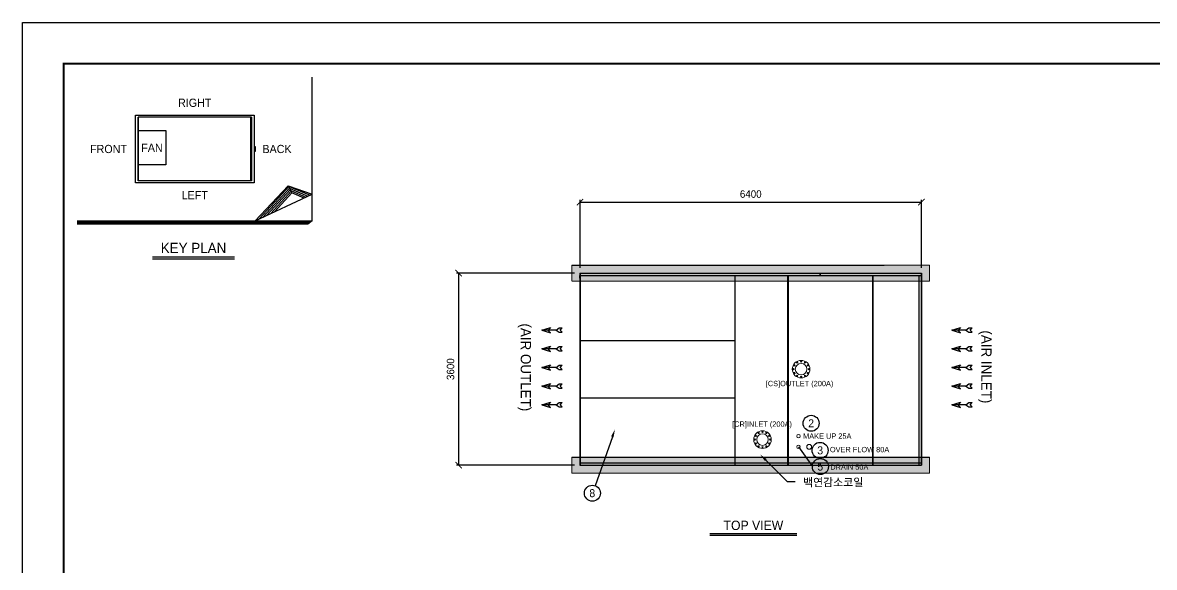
# Model space of a CAD drawing. Header units: millimetres. Extents: x 7627 to 39890, y 4589 to 27403.
# Drawn here: x 7627 to 28837, y 17190 to 27403 of the extents above; entities that cross this region are included whole.
import ezdxf
from ezdxf import colors
from ezdxf.entities.mleader import LeaderData, LeaderLine
from ezdxf.enums import TextEntityAlignment as Align
from ezdxf.math import Vec2, Vec3

# ---------------------------------------------------------------- set-up
doc = ezdxf.new("R2010")
doc.units = ezdxf.units.MM
for name, color, linetype in [('1.냉각탑', 8, 'Continuous'), ('냉각탑', 4, 'Continuous'), ('냉각탑_box', 1, 'Continuous'), ('냉각탑_dim', 1, 'Continuous'), ('냉각탑_form', 1, 'Continuous'), ('냉각탑_text', 3, 'Continuous')]:
    doc.layers.add(name, color=color, linetype=linetype)
doc.styles.add('HY울릉도L', font='')
doc.styles.get("Standard").update_dxf_attribs({"font": 'arial.ttf'})
doc.styles.add('돋움', font='Dotum.ttf')
doc.styles.get('HY울릉도L').set_extended_font_data('HY울릉도L')
doc.dimstyles.new('성지DIM', dxfattribs={"dimtxt": 3.5, "dimasz": 3, "dimexe": 1, "dimexo": 2.5, "dimgap": 2, "dimtad": 1, "dimdec": 0, "dimzin": 3, "dimdsep": 46, "dimtxsty": 'HY울릉도L', "dimblk": 'ARCHTICK', "dimcen": -2, "dimclrd": 256, "dimclre": 256, "dimclrt": 7, "dimadec": 0, "dimazin": 0, "dimtfac": 1, "dimtdec": 0, "dimtofl": 0, "dimtmove": 0, "dimatfit": 3, "dimfxl": 1, "dimtolj": 1, "dimtzin": 0, "dimlwe": -1, "dimarcsym": 0})

# ---------------------------------------------------------------- blocks, each defined once
blk = doc.blocks.new('냉각탑form')
at = {"layer": 'Defpoints'}
blk.add_lwpolyline([(0, 297.07), (420.1, 297.07), (420.1, 0), (0, 0)], close=True, dxfattribs=at)
at = {"layer": '냉각탑_form', "const_width": 0.5}
blk.add_lwpolyline([(10, 287.07), (10, 10), (410.1, 10), (410.1, 287.07)], close=True, dxfattribs=at)
blk = doc.blocks.new('화살표 IN OUT')
at = {"layer": '냉각탑_dim'}
for p, q in [((-323, 43), (-384, 43)), ((-343, 0), (-384, 43)), ((-384, -43), (-343, 0)), ((-266, 0), (-323, 43)), ((-266, 0), (-323, -43)), ((-266, 0), (0, 0)), ((-163, 50), (-122, 0)), ((0, 0), (-163, 50)), ((-163, -50), (-122, 0)), ((0, 0), (-163, -50)), ((-323, -43), (-384, -43))]:
    blk.add_line(p, q, dxfattribs=at)
blk = doc.blocks.new('_ArchTick')
at = {"color": 0, "linetype": 'ByBlock', "const_width": 0.15}
blk.add_lwpolyline([(-0.5, -0.5), (0.5, 0.5)], dxfattribs=at)
blk = doc.blocks.new('*D133')
at = {"layer": 'Defpoints', "color": 0, "transparency": 16777216}
for p in [(24473, 24038), (18073, 22706), (24473, 22706)]:
    blk.add_point(p, dxfattribs=at)
at = {"layer": '냉각탑_dim', "transparency": 16777216}
for p, q in [((18073, 22806), (18073, 24078)), ((24473, 22806), (24473, 24078))]:
    blk.add_line(p, q, dxfattribs=at)
at = {"layer": '냉각탑_dim', "lineweight": -2, "transparency": 16777216}
blk.add_line((18073, 24038), (24473, 24038), dxfattribs=at)
at = {"layer": '냉각탑_dim', "lineweight": -2, "transparency": 16777216, "xscale": 120, "yscale": 120, "zscale": 120, "rotation": 180}
blk.add_blockref('_ArchTick', (18073, 24038), dxfattribs=at)
at = {"layer": '냉각탑_dim', "lineweight": -2, "transparency": 16777216, "xscale": 120, "yscale": 120, "zscale": 120}
blk.add_blockref('_ArchTick', (24473, 24038), dxfattribs=at)
at = {"layer": '냉각탑_dim', "color": 7, "transparency": 16777216, "insert": (21273, 24188), "char_height": 140, "attachment_point": 5, "style": 'HY울릉도L'}
blk.add_mtext('\\A1;6400', dxfattribs=at)
blk = doc.blocks.new('*D130')
at = {"layer": 'Defpoints', "color": 0, "transparency": 16777216}
for p in [(18071, 22706), (15797, 19106), (18071, 19106)]:
    blk.add_point(p, dxfattribs=at)
at = {"layer": '냉각탑_dim', "transparency": 16777216}
for p, q in [((17971, 22706), (15757, 22706)), ((17971, 19106), (15757, 19106))]:
    blk.add_line(p, q, dxfattribs=at)
at = {"layer": '냉각탑_dim', "lineweight": -2, "transparency": 16777216}
blk.add_line((15797, 22706), (15797, 19106), dxfattribs=at)
at = {"layer": '냉각탑_dim', "lineweight": -2, "transparency": 16777216, "xscale": 120, "yscale": 120, "zscale": 120}
for p, rotation in [((15797, 22706), 90), ((15797, 19106), 270)]:
    blk.add_blockref('_ArchTick', p, dxfattribs=dict(at, rotation=rotation))
at = {"layer": '냉각탑_dim', "color": 7, "transparency": 16777216, "insert": (15647, 20906), "char_height": 140, "attachment_point": 5, "rotation": 90, "style": 'HY울릉도L'}
blk.add_mtext('\\A1;3600', dxfattribs=at)
blk = doc.blocks.new('4')
at = {"color": 7}
for p, q in [((18071, 22706), (18071, 19105)), ((18073, 22706), (18073, 19106)), ((24473, 22706), (24473, 19106)), ((24473, 19106), (24473, 22706)), ((18071, 19106), (18073, 19106))]:
    blk.add_line(p, q, dxfattribs=at)
at = {"lineweight": 5}
for p, q in [((18071, 22706), (18073, 22706)), ((24473, 22706), (24474, 22706)), ((23623, 22556), (17923, 22556)), ((24474, 22665), (24474, 19106)), ((24473, 19106), (24474, 19106))]:
    blk.add_line(p, q, dxfattribs=at)
for p, q in [((18073, 22664), (18073, 22706)), ((18073, 22706), (24073, 22706)), ((18073, 22706), (22057, 22706)), ((22457, 22706), (24473, 22706)), ((22575, 22664), (22575, 22706)), ((24473, 22664), (24473, 22706)), ((24474, 22706), (24474, 22665)), ((18071, 22614), (18071, 22664)), ((18073, 22664), (22175, 22664)), ((18073, 20992), (18073, 22662)), ((18073, 22662), (20973, 22662)), ((20973, 22662), (24473, 22662)), ((21971, 19106), (21971, 22662)), ((22577, 22664), (24473, 22664)), ((22577, 22662), (23562, 22662)), ((23564, 22662), (24429, 22662)), ((24429, 19106), (24429, 22662)), ((24431, 22662), (24473, 22662)), ((24431, 19106), (24431, 22662)), ((24473, 19106), (24473, 22662)), ((18073, 21442), (20973, 21442)), ((18073, 21441), (20973, 21441)), ((18073, 19921), (18073, 20991)), ((18073, 20371), (20973, 20371)), ((18073, 20369), (20973, 20369)), ((18073, 19106), (18073, 19919)), ((18071, 19198), (18071, 19148)), ((18073, 19149), (20973, 19149)), ((18073, 19106), (18073, 19148)), ((18073, 19148), (22457, 19148)), ((18073, 19106), (22457, 19106)), ((20973, 19150), (24429, 19150)), ((22455, 19150), (23562, 19150)), ((22457, 19148), (24473, 19148)), ((22457, 19106), (24473, 19106)), ((22575, 19106), (22575, 19148)), ((23564, 19150), (24429, 19150)), ((24431, 19150), (24473, 19150)), ((24473, 19106), (24473, 19148))]:
    blk.add_line(p, q)
at = {"color": 7, "lineweight": 35}
for p, q in [((22577, 22706), (22577, 22664)), ((21973, 22662), (21973, 19106)), ((23562, 22662), (23562, 19106)), ((23564, 22662), (23564, 19106)), ((22577, 19148), (22577, 19106))]:
    blk.add_line(p, q, dxfattribs=at)
at = {"ltscale": 500}
blk.add_line((20973, 22662), (20973, 19106), dxfattribs=at)
at = {"layer": '1.냉각탑', "lineweight": 13}
for centre, radius in [((22217, 20906), 165), ((22217, 20906), 109), ((22144, 21031), 11.5), ((22217, 21051), 11.5), ((22289, 21031), 11.5), ((22072, 20906), 11.5), ((22091, 20978), 11.5), ((22091, 20833), 11.5), ((22144, 20780), 11.5), ((22289, 20780), 11.5), ((22342, 20978), 11.5), ((22342, 20833), 11.5), ((22362, 20906), 11.5), ((22217, 20761), 11.5), ((21493, 19586), 165), ((21493, 19731), 11.5), ((21348, 19586), 11.5), ((21367, 19658), 11.5), ((21367, 19513), 11.5), ((21493, 19586), 109), ((21420, 19711), 11.5), ((21565, 19711), 11.5), ((21618, 19658), 11.5), ((21618, 19513), 11.5), ((21638, 19586), 11.5), ((21420, 19460), 11.5), ((21493, 19441), 11.5), ((21565, 19460), 11.5)]:
    blk.add_circle(centre, radius, dxfattribs=at)
at = {"layer": '1.냉각탑', "lineweight": 5}
for centre, radius in [((22167, 19650), 32.5), ((22167, 19450), 32.5), ((22367, 19450), 46)]:
    blk.add_circle(centre, radius, dxfattribs=at)
at = {"layer": '냉각탑_dim'}
blk.add_line((22167, 19450), (22428, 19080), dxfattribs=at)
at = {"layer": '냉각탑_dim', "linetype": 'ByBlock', "lineweight": -2}
for centre in [(22405, 19891), (22572, 19384)]:
    blk.add_circle(centre, 150, dxfattribs=at)
at = {"layer": '냉각탑_dim'}
blk.add_solid([(18655, 19645), (18728, 19778), (18702, 19628)], dxfattribs=at)
at = {"layer": '1.냉각탑', "style": '돋움'}
for s, p in [('[CS]OUTLET (200A)', (21555, 20637)), ('[CR]INLET (200A)', (20925, 19876)), ('MAKE UP 25A', (22254, 19652)), ('OVER FLOW 80A', (22756, 19399))]:
    blk.add_text(s, height=100, dxfattribs=at).set_placement(p, align=Align.MIDDLE_LEFT)
at = {"layer": '냉각탑_text', "style": '돋움'}
for s, p in [('2', (22405, 19891)), ('3', (22574, 19384))]:
    blk.add_text(s, height=150, dxfattribs=at).set_placement(p, align=Align.MIDDLE_CENTER)

msp = doc.modelspace()

# ---------------------------------------------------------------- hatches: boundary and pattern name
h = msp.add_hatch()
h.set_pattern_fill('AR-CONC', color=4)
h.set_pattern_definition([(50, (-309957.35, -179427.96), (182.18467, -15.939086), [19.05, -209.55]), (355, (-309957.35, -179427.96), (-35.24342, 191.056845), [15.24, -167.64058]), (100.451445, (-309942.17, -179429.3), (146.94125, 175.11775), [16.19001, -178.090245]), (46.1842, (-309957.35, -179377.16), (271.07904, -42.04233), [28.575, -314.325]), (96.63556, (-309934.76, -179380.67), (237.40413, 247.42612), [24.28502, -267.1356]), (351.18415, (-309957.35, -179377.16), (237.40413, 247.42612), [22.85997, -251.45973]), (21, (-309931.95, -179389.86), (151.61439, -102.2652), [19.05, -209.55]), (326, (-309931.95, -179389.86), (61.80203, 184.18797), [15.24, -167.64]), (71.451445, (-309919.31, -179398.39), (213.41642, 81.92277), [16.19001, -178.08994]), (37.5, (-309957.35, -179427.965), (3.088603, 84.555039), [0, -165.608, 0, -170.18, 0, -168.275]), (7.5, (-309957.35, -179427.965), (66.819663, 100.180575), [0, -97.028, 0, -161.798, 0, -64.135]), (327.5, (-310013.99, -179427.965), (135.590595, -5.728744), [0, -63.5, 0, -198.12, 0, -262.89]), (317.5, (-310039.39, -179427.96), (148.12918, 25.42649), [0, -82.55, 0, -131.572, 0, -186.69])])
edge = h.paths.add_edge_path()
edge.add_line((24624.2, 22855.5), (17920.7, 22855.5))
edge.add_line((17920.7, 22855.5), (17920.5, 22555.5))
edge.add_line((17920.5, 22555.5), (24624.1, 22555.5))
edge.add_line((24624.1, 22555.5), (24624.3, 22855.5))
h = msp.add_hatch()
h.set_pattern_fill('AR-CONC', color=4)
h.set_pattern_definition([(50, (-309957.35, -183027.96), (182.18467, -15.939086), [19.05, -209.55]), (355, (-309957.35, -183027.96), (-35.24342, 191.056845), [15.24, -167.64058]), (100.451445, (-309942.17, -183029.3), (146.94125, 175.11775), [16.19001, -178.090245]), (46.1842, (-309957.35, -182977.16), (271.07904, -42.04233), [28.575, -314.325]), (96.63556, (-309934.76, -182980.67), (237.40413, 247.42612), [24.28502, -267.1356]), (351.18415, (-309957.35, -182977.16), (237.40413, 247.42612), [22.85997, -251.45973]), (21, (-309931.95, -182989.86), (151.61439, -102.2652), [19.05, -209.55]), (326, (-309931.95, -182989.86), (61.80203, 184.18797), [15.24, -167.64]), (71.451445, (-309919.31, -182998.39), (213.41642, 81.92277), [16.19001, -178.08994]), (37.5, (-309957.35, -183027.965), (3.088603, 84.555039), [0, -165.608, 0, -170.18, 0, -168.275]), (7.5, (-309957.35, -183027.965), (66.819663, 100.180575), [0, -97.028, 0, -161.798, 0, -64.135]), (327.5, (-310013.99, -183027.965), (135.590595, -5.728744), [0, -63.5, 0, -198.12, 0, -262.89]), (317.5, (-310039.39, -183027.96), (148.12918, 25.42649), [0, -82.55, 0, -131.572, 0, -186.69])])
edge = h.paths.add_edge_path()
edge.add_line((24624.2, 19255.5), (17920.7, 19255.5))
edge.add_line((17920.7, 19255.5), (17920.5, 18955.5))
edge.add_line((17920.5, 18955.5), (24624.1, 18955.5))
edge.add_line((24624.1, 18955.5), (24624.3, 19255.5))

# ---------------------------------------------------------------- linework, layer by layer
at = {"lineweight": 5}
for p, q in [((17922.6, 22555.5), (17922.6, 22855.5)), ((23772.6, 22855.5), (24624.2, 22855.5)), ((24624.2, 22555.5), (24624.2, 22855.5)), ((23622.6, 22555.5), (24624.2, 22555.5)), ((17922.6, 18955.5), (17922.6, 19255.5)), ((24624.2, 18955.5), (24624.2, 19255.5)), ((23622.6, 18955.5), (17922.6, 18955.5)), ((23622.6, 18955.5), (24624.2, 18955.5))]:
    msp.add_line(p, q, dxfattribs=at)
at = {"ltscale": 500, "elevation": 0}
for points in [[(17922.6, 22855.5), (23772.6, 22855.5)], [(17922.6, 19255.5), (24624.2, 19255.5)]]:
    msp.add_lwpolyline(points, dxfattribs=at)
at = {"layer": '냉각탑', "ltscale": 30}
for p, q in [((9791.2, 25633.4), (9791.2, 24434.9)), ((9791.2, 24434.9), (9791.2, 25633.4)), ((11913.9, 25633.4), (9791.2, 25633.4)), ((11903.8, 24434.9), (11903.8, 25633.4)), ((11913.9, 24434.9), (11913.9, 25633.4)), ((11913.9, 25633.4), (11913.9, 24434.9)), ((11964.4, 25070.8), (11964.4, 24997.5)), ((11913.9, 24434.9), (9791.2, 24434.9))]:
    msp.add_line(p, q, dxfattribs=at)
for points in [[(11964.4, 25666.2), (11964.4, 24402), (9739.4, 24402), (9739.4, 25666.2)], [(9791.2, 25379.3), (10311.2, 25379.3), (10311.6, 24735.8), (9791.2, 24735.8)], [(11974.1, 25078.9), (11980.4, 25078.9), (11980.4, 24989.4), (11974.1, 24989.4)], [(11980.4, 25078.9), (11986.8, 25078.9), (11986.8, 24989.4), (11980.4, 24989.4)]]:
    msp.add_lwpolyline(points, close=True, dxfattribs=at)
at = {"layer": '냉각탑_box'}
for p, q in [((13052.5, 23689.1), (13052.5, 26379.1)), ((11983.6, 23689.1), (12603.9, 24344.8)), ((11983.6, 23689.1), (13052.5, 24188.5)), ((12057.8, 23723.8), (12622.1, 24337.3)), ((12131.9, 23758.4), (12634.4, 24306.6)), ((12206, 23793.1), (12646.7, 24275.9)), ((12280.2, 23827.7), (12659, 24245.2)), ((12354.3, 23862.4), (12671.3, 24214.5)), ((12603.9, 24344.8), (13052.5, 24188.5)), ((12603.9, 24344.8), (12671.3, 24214.5)), ((12624.6, 24331), (13013.5, 24170.3)), ((12639.4, 24294), (12974.4, 24152.1)), ((12654.3, 24257), (12935.4, 24133.9)), ((12669.1, 24220), (12896.4, 24115.6)), ((8651.4, 23689.1), (13052.5, 23689.1)), ((8651.4, 23676.3), (13037, 23676.3)), ((8651.4, 23652.8), (13008.5, 23652.8)), ((8651.4, 23629.2), (12980, 23629.2)), ((13052.5, 23689.1), (12980, 23629.2)), ((10062, 23012.8), (11597.9, 23012.8)), ((10062, 22974.4), (11597.9, 22974.4)), ((20506, 17826.3), (22139.3, 17826.3)), ((20506, 17791.3), (22139.3, 17791.3))]:
    msp.add_line(p, q, dxfattribs=at)
at = {"layer": '냉각탑_dim', "linetype": 'ByBlock', "lineweight": -2, "elevation": 0}
msp.add_lwpolyline([(18678.9, 19636.6), (18356.9, 18721.6)], dxfattribs=at)
at = {"layer": '냉각탑_dim', "linetype": 'ByBlock', "lineweight": -2}
for centre in [(22577.6, 19079.6), (18304.8, 18580.9)]:
    msp.add_circle(centre, 150, dxfattribs=at)

# ---------------------------------------------------------------- block references
msp.add_blockref('4', (0, 0))
at = {"layer": '냉각탑_dim', "xscale": -1}
for p in [(17357.4, 21640), (25040, 21640.4), (17357.4, 21290), (25040, 21290.4), (17357.4, 20940), (25040, 20940.4), (17357.4, 20590), (25040, 20590.4), (17357.4, 20240), (25040, 20240.4)]:
    msp.add_blockref('화살표 IN OUT', p, dxfattribs=at)
at = {"layer": '냉각탑_form', "xscale": 76.7980057517581, "yscale": 76.7980057517581, "zscale": 76.7980057517581}
msp.add_blockref('냉각탑form', (7627.2, 4588.7), dxfattribs=at)

# ---------------------------------------------------------------- texts
at = {"layer": '1.냉각탑', "style": '돋움'}
msp.add_text('DRAIN 50A', height=100, dxfattribs=at).set_placement((22763.5, 19071.3), align=Align.MIDDLE_LEFT)
at = {"layer": '냉각탑_text', "style": '돋움'}
for s, height, p in [('RIGHT', 153.6, (10852.5, 25900.6)), ('FRONT', 153.6, (9236.8, 25034.1)), ('FAN', 153.6, (10051.4, 25057.6)), ('BACK', 153.6, (12394.5, 25034.1)), ('LEFT', 153.6, (10852.5, 24168.5)), ('KEY PLAN', 192, (10829.9, 23179.2)), ('5', 150, (22575.7, 19079.8)), ('8', 150, (18302.9, 18581.1)), ('TOP VIEW', 175, (21322.6, 17978))]:
    msp.add_text(s, height=height, dxfattribs=at).set_placement(p, align=Align.MIDDLE_CENTER)
for s, p in [('(AIR OUTLET)', (17057.9, 20940)), ('(AIR INLET)', (25690.9, 20949.1))]:
    msp.add_text(s, height=192, rotation=270, dxfattribs=at).set_placement(p, align=Align.MIDDLE_CENTER)
msp.add_text('백연감소코일', height=150, dxfattribs=at).set_placement((22253.7, 18783.4), align=Align.MIDDLE_LEFT)

# ---------------------------------------------------------------- dimensions: what is measured, and where the dimension line sits
at = {"layer": '냉각탑_dim'}
dim = msp.add_linear_dim(base=(24472.6, 24037.7), p1=(18072.6, 22705.5), p2=(24472.6, 22705.5), dimstyle='성지DIM', override={"dimscale": 40}, dxfattribs=at)
dim.commit()
dim.dimension.update_dxf_attribs({"geometry": '*D133', "text_midpoint": (21272.6, 24187.7)})
dim = msp.add_linear_dim(base=(15797.1, 19105.5), p1=(18071, 22705.5), p2=(18071, 19105.5), angle=90, dimstyle='성지DIM', override={"dimscale": 40}, dxfattribs=at)
dim.commit()
dim.dimension.update_dxf_attribs({"geometry": '*D130', "text_midpoint": (15647.1, 20905.5)})

# ---------------------------------------------------------------- leaders
ml = msp.add_multileader_mtext('Standard', dxfattribs=at)
ml.set_content('')
ml.set_leader_properties(color=256)
ml.build(insert=Vec2(0, 0))
ml.multileader.update_dxf_attribs({"text_right_attachment_type": 6, "dogleg_length": 5, "arrow_head_size": 150, "scale": 30})
ctx = ml.context
ctx.base_point, ctx.scale, ctx.char_height, ctx.arrow_head_size, ctx.landing_gap_size, ctx.plane_origin = Vec3(22108.4, 18802.2), 30, 5.4, 150, 2.7, Vec3(21449.3, 19307.1)
ctx.right_attachment = 6
notes = []
notes.append((ctx, [(0, (1, 1, 0), (21958.4, 18802.2), (1, 0), 150, [(0, [(21449.3, 19307.1)], 0, [])])]))
ctx.mtext, ml.multileader.dxf.content_type = None, 0
for ctx, leaders in notes:
    for number, flags, end, landing, length, lines in leaders:
        leader = LeaderData()
        leader.index, (leader.has_last_leader_line, leader.has_dogleg_vector, leader.attachment_direction) = number, flags
        leader.last_leader_point, leader.dogleg_vector, leader.dogleg_length = Vec3(end), Vec3(landing), length
        for number, points, colour, breaks in lines:
            line = LeaderLine()
            line.index, line.vertices, line.color, line.breaks = number, Vec3.list(points), colors.encode_raw_color(colour), breaks
            leader.lines.append(line)
        ctx.leaders.append(leader)

doc.saveas('drawing.dxf')
